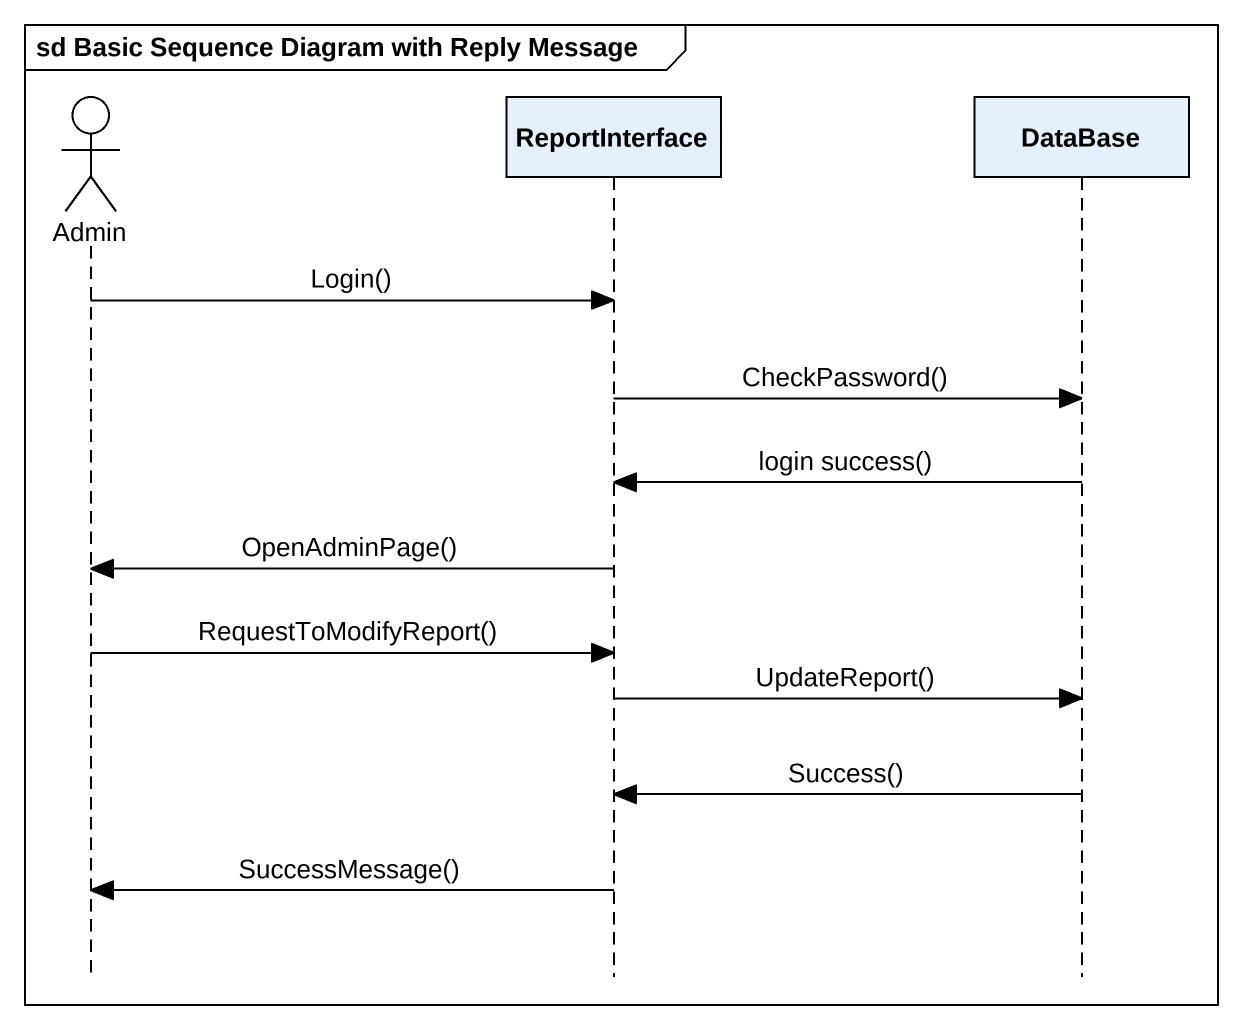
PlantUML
@startuml
mainframe sd Basic Sequence Diagram with Reply Message
hide footbox
actor Admin
participant ReportInterface
participant "DataBase" as DataBase_

Admin -> ReportInterface : Login()
ReportInterface -> DataBase_ : CheckPassword()
DataBase_ -> ReportInterface : login success()
ReportInterface -> Admin : OpenAdminPage()
Admin -> ReportInterface : RequestToModifyReport()
ReportInterface -> DataBase_ : UpdateReport()
DataBase_ -> ReportInterface : Success()
ReportInterface -> Admin : SuccessMessage()
@enduml
